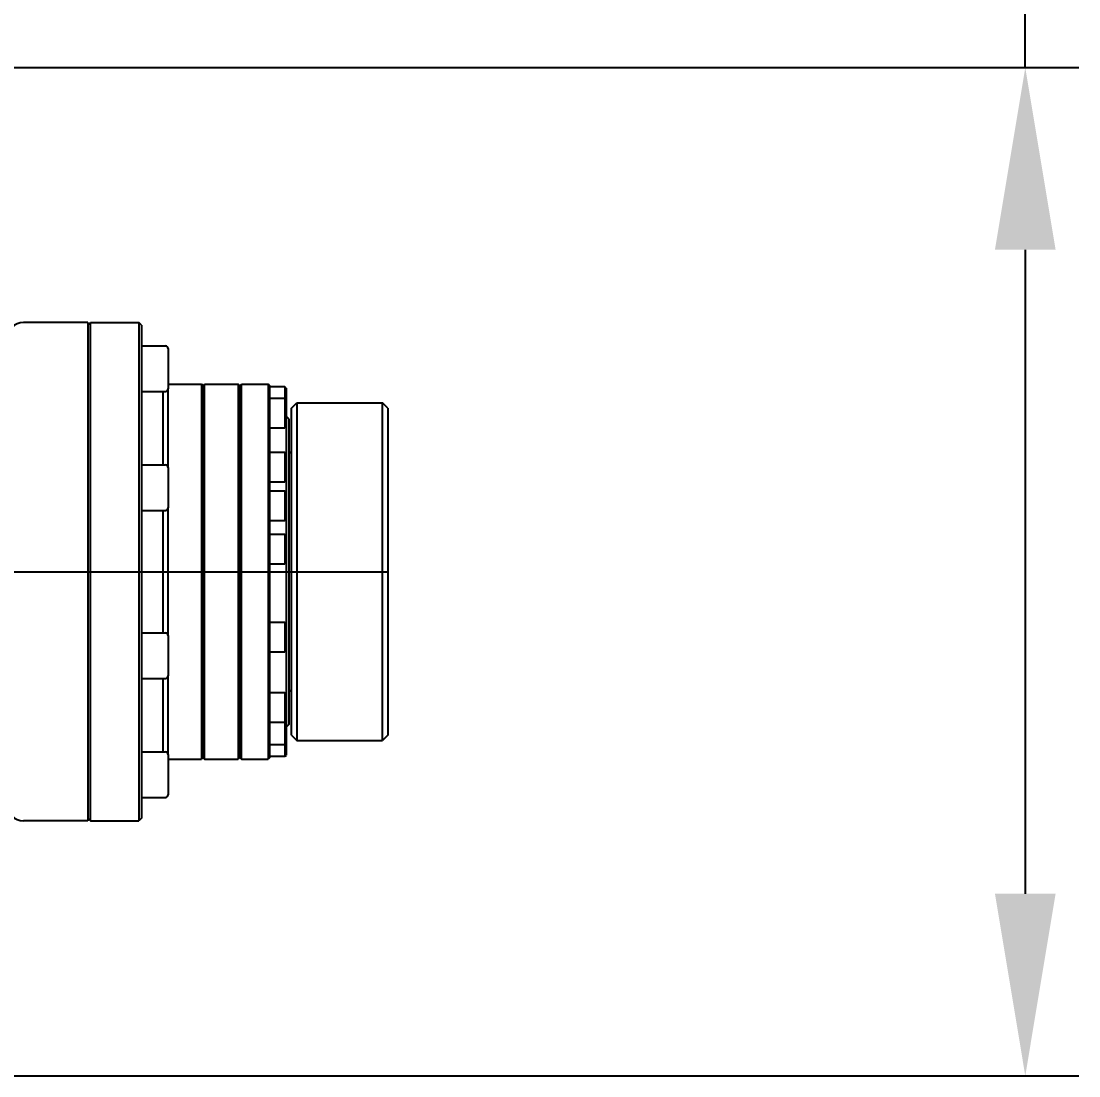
# Model space of a CAD drawing. Header units: millimetres. Extents: x 7426 to 8737, y 124 to 421.
# Drawn here: x 8057.75 to 8067.62, y 175.43 to 185.27 of the extents above; entities that cross this region are included whole.
import ezdxf

# ---------------------------------------------------------------- set-up
doc = ezdxf.new("R2010")
doc.units = ezdxf.units.MM
doc.linetypes.add('CENTER', pattern=[0.6, 0.375, -0.075, 0.075, -0.075])
for name, color, linetype in [('中心线', 7, 'Continuous'), ('外形图', 7, 'Continuous'), ('尺寸标注', 7, 'Continuous')]:
    doc.layers.add(name, color=color, linetype=linetype)
doc.styles.add('微软雅黑', font='msyh.ttc')
doc.dimstyles.new('尺寸标注_1_20比例', dxfattribs={"dimtxt": 2.1, "dimasz": 1.7, "dimexe": 0.5, "dimexo": 0.4, "dimgap": 0.5, "dimtad": 1, "dimdec": 1, "dimlfac": 20, "dimdsep": 46, "dimtxsty": '微软雅黑', "dimcen": 0.09, "dimadec": 0, "dimazin": 0, "dimtp": 0.01, "dimtm": 0.01, "dimtfac": 1, "dimtdec": 1, "dimtofl": 0, "dimtmove": 0, "dimatfit": 3, "dimfxl": 1, "dimtolj": 1, "dimarcsym": 0})

# ---------------------------------------------------------------- blocks, each defined once
blk = doc.blocks.new('*D1229')
at = {"layer": 'Defpoints', "color": 0}
for p in [(8048.9748, 184.8362), (8048.9668, 175.4269), (8067.1194, 175.4269)]:
    blk.add_point(p, dxfattribs=at)
at = {"layer": '尺寸标注', "color": 0, "linetype": 'Continuous', "lineweight": -2}
for p, q in [((8067.1194, 184.8362), (8067.1194, 200.0259)), ((8049.3748, 184.8362), (8067.6194, 184.8362)), ((8067.1194, 183.1362), (8067.1194, 177.1269)), ((8049.3668, 175.4269), (8067.6194, 175.4269))]:
    blk.add_line(p, q, dxfattribs=at)
at = {"layer": '尺寸标注', "color": 0}
for points in [[(8067.4027, 183.1362), (8066.8361, 183.1362), (8067.1194, 184.8362)], [(8066.8361, 177.1269), (8067.4027, 177.1269), (8067.1194, 175.4269)]]:
    blk.add_solid(points, dxfattribs=at)
at = {"layer": '尺寸标注', "color": 0, "insert": (8063.9961, 194.97), "char_height": 2.1, "attachment_point": 2, "rotation": 90, "style": '微软雅黑'}
blk.add_mtext('\\A1;（{\\A1;188.2）}', dxfattribs=at)

msp = doc.modelspace()

# ---------------------------------------------------------------- linework, layer by layer
at = {"layer": '中心线', "color": 0, "linetype": 'CENTER', "ltscale": 30}
msp.add_line((7998.5524, 180.1299), (8061.1691, 180.1299), dxfattribs=at)
at = {"layer": '外形图', "color": 0, "linetype": 'Continuous'}
for p, q in [((8058.369, 182.4566), (8057.769, 182.4566)), ((8058.369, 182.4316), (8058.394, 182.4566)), ((8058.369, 182.4566), (8058.369, 177.8066)), ((8058.394, 182.4566), (8058.8441, 182.4566)), ((8058.394, 177.8065), (8058.394, 182.4566)), ((8058.8691, 182.4316), (8058.8441, 182.4566)), ((8058.8441, 182.4566), (8058.8441, 177.8065)), ((8058.8691, 182.4316), (8058.8691, 177.8316)), ((8058.8691, 182.2381), (8059.0941, 182.2381)), ((8059.1191, 182.213), (8059.1191, 181.838)), ((8059.1191, 181.8816), (8059.4291, 181.8816)), ((8059.4441, 181.8666), (8059.4291, 181.8816)), ((8059.4291, 181.8816), (8059.4291, 178.3815)), ((8059.4441, 181.8666), (8059.4591, 181.8816)), ((8059.4441, 178.3965), (8059.4441, 181.8666)), ((8059.4591, 181.8816), (8059.7728, 181.8816)), ((8059.4591, 178.3815), (8059.4591, 181.8816)), ((8059.7878, 181.8666), (8059.7728, 181.8816)), ((8059.7728, 181.8816), (8059.7728, 178.3815)), ((8059.7878, 181.8666), (8059.8028, 181.8816)), ((8059.7878, 178.3965), (8059.7878, 181.8666)), ((8059.8028, 181.8816), (8060.0516, 181.8816)), ((8059.8028, 178.3815), (8059.8028, 181.8816)), ((8060.0691, 181.8641), (8060.0516, 181.8816)), ((8060.0516, 181.8816), (8060.0516, 178.3815)), ((8060.0691, 178.399), (8060.0691, 181.8641)), ((8060.2091, 181.8554), (8060.0691, 181.8554)), ((8060.2191, 181.8454), (8060.2091, 181.8554)), ((8060.2091, 181.8554), (8060.2091, 181.4723)), ((8058.8691, 181.813), (8059.0941, 181.813)), ((8059.0691, 181.813), (8059.0691, 181.1286)), ((8059.1191, 181.1036), (8059.1191, 181.838)), ((8060.2191, 181.8454), (8060.2191, 178.4178)), ((8060.2091, 181.7473), (8060.0691, 181.7473)), ((8060.2191, 181.7373), (8060.2091, 181.7473)), ((8060.2691, 181.6566), (8060.3191, 181.7066)), ((8060.2691, 178.6066), (8060.2691, 181.6566)), ((8060.3191, 181.7066), (8061.1191, 181.7066)), ((8060.3191, 181.7066), (8060.3191, 178.5566)), ((8061.1691, 181.6566), (8061.1191, 181.7066)), ((8061.1191, 178.5566), (8061.1191, 181.7066)), ((8061.1691, 181.6566), (8061.1691, 178.6066)), ((8060.2441, 181.5566), (8060.2191, 181.5816)), ((8060.2091, 181.4723), (8060.0691, 181.4723)), ((8060.2191, 181.4823), (8060.2091, 181.4723)), ((8060.2441, 181.5566), (8060.2441, 178.7066)), ((8060.2091, 181.2431), (8060.0691, 181.2431)), ((8060.2191, 181.2331), (8060.2091, 181.2431)), ((8060.2091, 181.2431), (8060.2091, 180.9681)), ((8060.2691, 181.2316), (8060.2441, 181.2566)), ((8058.8691, 181.1286), (8059.0941, 181.1286)), ((8059.1191, 181.1036), (8059.1191, 180.7286)), ((8060.2091, 180.9681), (8060.0691, 180.9681)), ((8060.2191, 180.9781), (8060.2091, 180.9681)), ((8060.2091, 180.8814), (8060.0691, 180.8814)), ((8060.2191, 180.8714), (8060.2091, 180.8814)), ((8060.2091, 180.8814), (8060.2091, 180.6064)), ((8058.8691, 180.7036), (8059.0941, 180.7036)), ((8059.0691, 180.7036), (8059.0691, 179.5596)), ((8059.1191, 179.5346), (8059.1191, 180.7286)), ((8060.2091, 180.6064), (8060.0691, 180.6064)), ((8060.2191, 180.6164), (8060.2091, 180.6064)), ((8060.2091, 180.4779), (8060.0691, 180.4779)), ((8060.2191, 180.4679), (8060.2091, 180.4779)), ((8060.2091, 180.4779), (8060.2091, 180.2029)), ((8060.2091, 180.2029), (8060.0691, 180.2029)), ((8060.2191, 180.2129), (8060.2091, 180.2029)), ((8060.2091, 179.6568), (8060.0691, 179.6568)), ((8060.2191, 179.6468), (8060.2091, 179.6568)), ((8060.2091, 179.6568), (8060.2091, 179.3818)), ((8058.8691, 179.5596), (8059.0941, 179.5596)), ((8059.1191, 179.5346), (8059.1191, 179.1596)), ((8060.2191, 179.3918), (8060.2091, 179.3818)), ((8060.2091, 179.3818), (8060.0691, 179.3818)), ((8058.8691, 179.1346), (8059.0941, 179.1346)), ((8059.0691, 179.1346), (8059.0691, 178.4501)), ((8059.1191, 178.4251), (8059.1191, 179.1596)), ((8060.2091, 178.9997), (8060.0691, 178.9997)), ((8060.2191, 178.9897), (8060.2091, 178.9997)), ((8060.2091, 178.9997), (8060.2091, 178.4077)), ((8060.2691, 179.0316), (8060.2441, 179.0066)), ((8060.2091, 178.7247), (8060.0691, 178.7247)), ((8060.2191, 178.7347), (8060.2091, 178.7247)), ((8060.2441, 178.7066), (8060.2191, 178.6816)), ((8060.2691, 178.6066), (8060.3191, 178.5566)), ((8061.1691, 178.6066), (8061.1191, 178.5566)), ((8060.2091, 178.5158), (8060.0691, 178.5158)), ((8060.2191, 178.5258), (8060.2091, 178.5158)), ((8060.3191, 178.5566), (8061.1191, 178.5566)), ((8058.8691, 178.4501), (8059.0941, 178.4501)), ((8059.1191, 178.4251), (8059.1191, 178.0501)), ((8060.0691, 178.399), (8060.0516, 178.3815)), ((8060.2091, 178.4077), (8060.0691, 178.4077)), ((8060.2191, 178.4177), (8060.2091, 178.4077)), ((8059.1191, 178.3815), (8059.4291, 178.3815)), ((8059.4441, 178.3965), (8059.4291, 178.3815)), ((8059.4441, 178.3965), (8059.4591, 178.3815)), ((8059.4591, 178.3815), (8059.7728, 178.3815)), ((8059.7878, 178.3965), (8059.7728, 178.3815)), ((8059.7878, 178.3965), (8059.8028, 178.3815)), ((8059.8028, 178.3815), (8060.0516, 178.3815)), ((8058.8691, 178.0251), (8059.0941, 178.0251)), ((8058.369, 177.8065), (8057.769, 177.8065)), ((8058.369, 177.8315), (8058.394, 177.8065)), ((8058.394, 177.8065), (8058.8441, 177.8065)), ((8058.8691, 177.8315), (8058.8441, 177.8065))]:
    msp.add_line(p, q, dxfattribs=at)
for centre, radius, start, end in [((8057.769, 182.3066), 0.15, 90, 180), ((8059.0941, 182.213), 0.025, 0, 90), ((8059.0941, 181.838), 0.025, 270, 0), ((8059.0941, 181.1036), 0.025, 0, 90), ((8059.0941, 180.7286), 0.025, 270, 0), ((8059.0941, 179.5346), 0.025, 0, 90), ((8059.0941, 179.1596), 0.025, 270, 0), ((8059.0941, 178.4251), 0.025, 0, 90), ((8059.0941, 178.0501), 0.025, 270, 0), ((8057.769, 177.9565), 0.15, 180, 270)]:
    msp.add_arc(centre, radius, start, end, dxfattribs=at)

# ---------------------------------------------------------------- dimensions: what is measured, and where the dimension line sits
at = {"layer": '尺寸标注', "color": 0, "linetype": 'Continuous'}
dim = msp.add_linear_dim(base=(8067.1194, 175.4269), p1=(8048.9748, 184.8362), p2=(8048.9668, 175.4269), angle=270, text='（{\\A1;188.2）}', dimstyle='尺寸标注_1_20比例', dxfattribs=at)
dim.commit()
dim.dimension.update_dxf_attribs({"geometry": '*D1229', "text_midpoint": (8067.1194, 194.97), "dimtype": 160})

doc.saveas('drawing.dxf')
